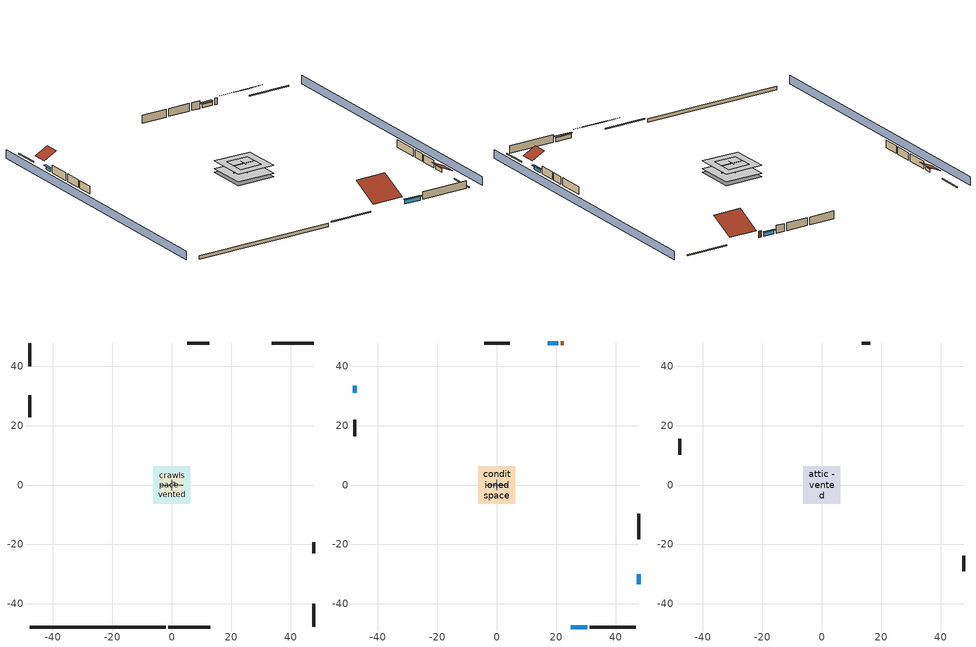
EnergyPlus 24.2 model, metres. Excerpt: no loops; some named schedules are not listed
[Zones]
central ac and furnace airloop ret air zone
 floor adiabatic (AdiabaticConst): 0,0 0,1 1,1 1,0 z0
 wall adiabatic (AdiabaticConst): 0,1 0,0 1,0 1,1 0,1 z0:1
 ceiling adiabatic (AdiabaticConst): 1,0 1,1 0,1 0,0 z1
crawlspace - vented
 floor foundation (Slab2 construction): -6.28,-6.28 -6.28,6.28 6.28,6.28 6.28,-6.28 z-0.91
 wall outside (RimJoist1 construction): -1.11,-47.76 12.94,-47.76 z0.3:0.61
 wall outside (RimJoist2 construction): -47.76,47.76 -47.76,39.96 z0.3:0.61
 wall outside (RimJoist3 construction): 47.76,47.76 33.71,47.76 z0.3:0.61
 wall outside (RimJoist4 construction): 47.76,-47.76 47.76,-39.96 z0.3:0.61
 wall foundation (FoundationWall1 construction): -47.76,-47.76 -2.04,-47.76 z-0.91:0.3
garage
 floor foundation (Slab1 construction): -3.66,-3.66 -3.66,3.66 3.66,3.66 3.66,-3.66 z0
 wall outside (Wall1 construction): -47.76,30.15 -47.76,22.84 z0.3:2.74
 wall outside (Wall12 construction): 47.76,-22.88 47.76,-19.22 z0.3:2.74
 wall outside (Wall2 construction): 12.58,47.76 5.26,47.76 z0.3:2.74
 wall to conditioned space (Wall5 construction Reversed): -3.66,0 3.66,0 z0.3:2.74
 wall to conditioned space (Wall6 construction Reversed): 0,-1.83 0,1.83 z0.3:2.74
conditioned space
 floor to crawlspace - vented (Floor2 construction): -6.28,-6.28 -6.28,6.28 6.28,6.28 6.28,-6.28 z0.3
 wall outside (AdiabaticWallConstruction 1): 22.46,47.76 21.55,47.76 z0.3:2.34
 wall outside (AdiabaticWallConstruction): 24.95,-47.76 30.41,-47.76 z0.3:1.52; -47.76,33.37 -47.76,31.08 z0.3:1.34; 20.62,47.76 17.18,47.76 z0.3:1.46; 47.76,-33.37 47.76,-29.99 z0.3:1.4
 wall outside (Wall3 construction): 31.34,-47.76 46.83,-47.76 z0.3:2.74
 wall outside (Wall4 construction): -47.76,21.91 -47.76,16.41 z0.3:2.74
 wall outside (Wall7 construction): 4.33,47.76 -4.18,47.76 z0.3:2.74
 wall outside (Wall8 construction): 47.76,-18.29 47.76,-9.69 z0.3:2.74
 window (WindowConstruction): 24.95,-47.76 30.41,-47.76 z0.3:1.52
 window (WindowConstruction 1): -47.76,33.37 -47.76,31.08 z0.3:1.34
 window (WindowConstruction 2): 20.62,47.76 17.18,47.76 z0.3:1.46
 window (WindowConstruction 3): 47.76,-33.37 47.76,-29.99 z0.3:1.4
 door (Door): 22.46,47.76 21.55,47.76 z0.3:2.34
attic - vented
 floor to garage (Floor1 construction): -3.66,-3.66 -3.66,3.66 3.66,3.66 3.66,-3.66 z2.74
 floor to conditioned space (Floor3 construction Reversed): -6.28,-6.28 -6.28,6.28 6.28,6.28 6.28,-6.28 z2.74
 wall outside (Wall10 construction): 47.76,-29.06 47.76,-23.8 z0.3:2.74
 wall outside (Wall11 construction): 16.25,47.76 13.51,47.76 z0.3:2.74
 wall outside (Wall9 construction): -47.76,15.48 -47.76,10.23 z0.3:2.74
 roof outside (Roof1 construction): 24.02,-47.76,2.74 24.02,-38.68,7.29 13.87,-38.68,7.29 13.87,-47.76,2.74
 roof outside (Roof2 construction): -47.76,34.3,2.74 -43.53,34.3,4.86 -43.53,39.03,4.86 -47.76,39.03,2.74
 roof outside (Roof3 construction): 47.76,-34.3,2.74 43.53,-34.3,4.86 43.53,-39.03,4.86 47.76,-39.03,2.74
 roof outside (Roof4 construction): 23.39,47.76,2.74 23.39,39.36,6.94 32.78,39.36,6.94 32.78,47.76,2.74
shading: -52.34,47.76 -52.34,-47.76 / 52.34,-47.76 52.34,47.76 z0:2.74; 30.72,-47.76 24.65,-47.76 24.65,-48.37 30.72,-48.37 z1.83; -47.76,30.78 -47.76,33.67 -48.37,33.67 -48.37,30.78 z1.65; 16.87,47.76 20.93,47.76 20.93,48.37 16.87,48.37 z1.77; 47.76,-29.68 47.76,-33.67 48.37,-33.67 48.37,-29.68 z1.71
[Building]
Building 1: Terrain=Suburbs
[Site:Location]
Portland Intl Arpt_OR: Latitude {deg}=45.59; Longitude {deg}=-122.6; Time Zone {hr}=-8; Elevation {m}=33; Keep Site Location Information=Yes
[Site:GroundTemperature:Shallow]
10.2558, 8.96328, 8.85977, 9.47314, 11.9355, 14.3863, 16.5111, 17.8571, 17.9714, 16.8767, 14.8061, 12.4304
[Site:WaterMainsTemperature]
Calculation Method=Schedule; Temperature Schedule=mains temperature schedule
[Material] Roughness=Rough; Thermal Absorptance=0.9
Name | Thickness {m} | Conductivity {W/m-K} | Density {kg/m3} | Specific Heat {J/kg-K} | Solar Absorptance | Visible Absorptance
asphalt or fiberglass shingles | 0.00635 | 0.162714 | 1121.4 | 1465.45 | 0.85 | 0.85
ceiling loosefill ins | 0.254 | 0.0480833 | 16.02 | 1046.75 | 0.7 | 0.7
ceiling stud and cavity | 0.1397 | 1.39189 | 65.682 | 1177.47 | 0.7 | 0.7
ceiling stud and cavity 1 | 0.1397 | 0.104117 | 65.682 | 1177.47 | 0.7 | 0.7
concrete 4.0 in. | 0.1016 | 1.803125 | 2242.8 | 837.4 | 0.7 | 0.7
concrete 8.0 in. | 0.2032 | 1.803125 | 2242.8 | 837.4 | 0.7 | 0.7
door material | 0.04445 | 0.0612267 | 512.64 | 1214.23 | 0.7 | 0.7
floor covering | 0.0127 | 0.0433444 | 54.468 | 1339.84 | 0.6 | 0.6
floor stud and cavity | 0.1397 | 0.923637 | 92.3553 | 1139.71 | 0.7 | 0.7
furniture material conditioned space 1; furniture material garage 1 | 0.1524 | 0.115458 | 640.8 | 1214.23 | 0.6 | 0.6
gypsum board | 0.0127 | 0.160291 | 801 | 837.4 | 0.6 | 0.6
osb sheathing 0.5 in. | 0.0127 | 0.115458 | 512.64 | 1214.23 | 0.6 | 0.6
osb sheathing 0.5 in. 1; osb sheathing 0.5 in. 2; osb sheathing 0.5 in. 3 | 0.0127 | 0.115458 | 512.64 | 1214.23 | 0.7 | 0.7
osb sheathing 0.75 in. | 0.01905 | 0.115458 | 512.64 | 1214.23 | 0.7 | 0.7
rim joist stud and cavity | 0.0508 | 0.178688 | 50.32683 | 1063.81 | 0.6 | 0.6
roof rigid ins | 0.00281632 | 0.029427 | 32.04 | 1214.23 | 0.7 | 0.7
soil 0.5 in. | 0.0127 | 1.3848 | 1842.3 | 418.7 | 0.7 | 0.7
wall rigid ins | 0.512978 | 0.029427 | 32.04 | 1214.23 | 0.7 | 0.7
wall stud and cavity | 0.1397 | 0.727959 | 139.0536 | 1170.24 | 0.6 | 0.6
wall stud and cavity 1 | 0.1397 | 0.550994 | 139.0536 | 1170.24 | 0.7 | 0.7
wall stud and cavity 2 | 0.1397 | 0.335416 | 139.0536 | 1170.24 | 0.7 | 0.7
wall stud and cavity 3 | 0.0889 | 0.380278 | 52.3479 | 1209.89 | 0.7 | 0.7
wall stud and cavity 4 | 0.0889 | 0.391764 | 83.0341 | 1211.67 | 0.7 | 0.7
wood siding | 0.0254 | 0.102417 | 544.68 | 1172.36 | 0.85 | 0.85
wood siding 1; wood siding 2 | 0.0254 | 0.102417 | 544.68 | 1172.36 | 0.7 | 0.7
[Material:NoMass]
Adiabatic: Roughness=Rough; Thermal Resistance {m2-K/W}=176.1; Thermal Absorptance=0.9; Solar Absorptance=0.7; Visible Absorptance=0.7
[WindowMaterial:SimpleGlazingSystem]
WindowMaterial: U-Factor {W/m2-K}=4.31528; Solar Heat Gain Coefficient=0.67
[Construction]
AdiabaticConst: Adiabatic
AdiabaticWallConstruction: wood siding 1, wall rigid ins, wall stud and cavity 3, gypsum board
AdiabaticWallConstruction 1: wood siding 2, wall rigid ins, wall stud and cavity 3, gypsum board
Door: door material
Floor1 construction: ceiling stud and cavity
Floor2 construction: floor stud and cavity, osb sheathing 0.75 in., floor covering
Floor3 construction Reversed: gypsum board, ceiling stud and cavity 1, ceiling loosefill ins
FoundationWall1 construction: concrete 8.0 in.
furniture construction conditioned space 1: furniture material conditioned space 1
furniture construction garage 1: furniture material garage 1
PartitionWallConstruction: gypsum board, wall stud and cavity 4, gypsum board
RimJoist1 construction; RimJoist2 construction; RimJoist3 construction; RimJoist4 construction: wood siding, rim joist stud and cavity
Roof1 construction; Roof2 construction; Roof3 construction; Roof4 construction: asphalt or fiberglass shingles, roof rigid ins, osb sheathing 0.5 in.
Slab1 construction: concrete 4.0 in.
Slab2 construction: soil 0.5 in.
Wall1 construction; Wall2 construction: wood siding, osb sheathing 0.5 in. 1, wall stud and cavity
Wall10 construction; Wall11 construction; Wall12 construction; Wall9 construction: wood siding, osb sheathing 0.5 in. 3, wall stud and cavity
Wall3 construction; Wall4 construction: wood siding, osb sheathing 0.5 in. 1, wall stud and cavity 1, gypsum board
Wall5 construction Reversed: gypsum board, wall stud and cavity 2, osb sheathing 0.5 in. 2
Wall6 construction Reversed: gypsum board, wall stud and cavity 2, osb sheathing 0.5 in. 3
Wall7 construction; Wall8 construction: wood siding, osb sheathing 0.5 in. 3, wall stud and cavity 1, gypsum board
WindowConstruction; WindowConstruction 1; WindowConstruction 2; WindowConstruction 3: WindowMaterial
[Zone] Multiplier=1
Name | Volume {m3} | Part of Total Floor Area
attic - vented | 228.873 | Yes
central ac and furnace airloop ret air zone | 1 | No
conditioned space | 384.656 | Yes
crawlspace - vented | 192.328 | Yes
garage | 130.484 | Yes
[Space]
Name | Zone | Volume {m3} | Space Type
attic - vented 1 | attic - vented | 228.873
central ac and furnace airloop ret air space | central ac and furnace airloop ret air zone |  | Plenum Space Type
conditioned space 1 | conditioned space | 384.656
crawlspace - vented 1 | crawlspace - vented | 192.328
garage 1 | garage | 130.484
[ZoneInfiltration:EffectiveLeakageArea] Schedule=Always On Discrete
Name | Zone or Space | Effective Air Leakage Area {cm2} | Stack Coefficient | Wind Coefficient
infil attic - vented 1 | attic - vented 1 | 7041.35 | 0.000226005 | 3.83144e-05
infil garage 1 | garage 1 | 815.51 | 0.000129147 | 4.64657e-05
[ZoneMixing] Schedule=Always On Continuous; Design Flow Rate Calculation Method=Flow/Zone; Design Flow Rate {m3/s}=0
Name | Zone or Space | Source Zone or Space
whole house fan mix | attic - vented | conditioned space
central ac and furnace airloop_0 ZoneMixDZToCond mix | conditioned space | crawlspace - vented
central ac and furnace airloop_0 ZoneMixCondToDZ mix | crawlspace - vented | conditioned space
[SpaceList]
Plenum Space Type: central ac and furnace airloop ret air space
[OtherEquipment] Design Level Calculation Method=EquipmentLevel
Name | Fuel Type | Zone or ZoneList or Space or SpaceList | Schedule | Design Level {W} | Fraction Latent | Fraction Radiant | Fraction Lost
central ac and furnace airloop_0 RetCondToRP; central ac and furnace airloop_0 RetSensLkToRP | None | central ac and furnace airloop ret air space | Always On Discrete | 0 | 0 | 0 | 0
central ac and furnace airloop_0 RetLatLkToRP | None | central ac and furnace airloop ret air space | Always On Discrete | 0 | 1 | 0 | 0
central ac and furnace airloop_0 SupCondToLv; central ac and furnace airloop_0 SupSensLkToCond; mech vent house fan sensible load | None | conditioned space 1 | Always On Discrete | 0 | 0 | 0 | 0
central ac and furnace airloop_0 SupLatLkToCond; mech vent house fan latent load | None | conditioned space 1 | Always On Discrete | 0 | 1 | 0 | 0
clothes dryer 1 | Electricity | conditioned space 1 | clothes_dryer | 0 | 0.015 | 0.081 | 0.85
cooking range 1 | Electricity | conditioned space 1 | cooking_range | 0 | 0.08 | 0.432 | 0.2
general water use latent | None | conditioned space 1 | general water use schedule | 25.6591 | 1 | 0 | 0
general water use sensible | None | conditioned space 1 | general water use schedule | -25.2881 | 0 | 0.6 | 0
central ac and furnace airloop_0 RetCondToDZ; central ac and furnace airloop_0 SupCondToDZ; central ac and furnace airloop_0 SupSensLkToDZ | None | crawlspace - vented 1 | Always On Discrete | 0 | 0 | 0 | 0
central ac and furnace airloop_0 SupLatLkToDZ | None | crawlspace - vented 1 | Always On Discrete | 0 | 1 | 0 | 0
water heater energy adjustment1 | Electricity | garage 1 | Always On Discrete | 0.01 | 0 | 0 | 1
water heater lat | None | garage 1 | Always On Discrete | 0 | 1 | 0 | 0
water heater sens | None | garage 1 | Always On Discrete | 0 | 0 | 0 | 0
[SurfaceProperty:IncidentSolarMultiplier] Incident Solar Multiplier=1; Incident Solar Multiplier Schedule=trans schedule winter=0.85 summer=0.7
Window1; Window2; Window3; Window4
[InternalMass]
Name | Construction | Zone or ZoneList | Space or SpaceList | Surface Area {m2}
furniture mass conditioned space 1 | furniture construction conditioned space 1 | conditioned space | conditioned space 1 | 63.09974
partition wall mass | PartitionWallConstruction | conditioned space | conditioned space 1 | 157.749
furniture mass garage 1 | furniture construction garage 1 | garage | garage 1 | 5.35122
[Lights] Design Level Calculation Method=LightingLevel; Return Air Fraction=0; Fraction Radiant=0.6; Fraction Visible=0.2; Fraction Replaceable=1
Name | Zone or ZoneList or Space or SpaceList | Schedule | Lighting Level {W}
interior lighting | conditioned space 1 | lighting_interior | 268.995
garage lighting | garage 1 | lighting_garage | 10.8041
[People]
occupants: Zone or ZoneList or Space or SpaceList=conditioned space 1; Number of People Schedule=occupants; Number of People Calculation Method=People; Number of People=1; Fraction Radiant=0.314171; Sensible Heat Fraction=0.56303; Activity Level Schedule=occupants activity schedule; Carbon Dioxide Generation Rate {m3/s-W}=0; Enable ASHRAE 55 Comfort Warnings=No; Mean Radiant Temperature Calculation Type=EnclosureAveraged
[ElectricEquipment] Design Level Calculation Method=EquipmentLevel
Name | Zone or ZoneList or Space or SpaceList | Schedule | Design Level {W} | Fraction Latent | Fraction Radiant | Fraction Lost
ceiling fan | conditioned space 1 | ceiling_fan | 19.5499 | 0 | 0.558 | 0
clothes dryer | conditioned space 1 | clothes_dryer | 8904.57 | 0.015 | 0.081 | 0.85
clothes washer | conditioned space 1 | clothes_washer | 409.854 | 0.03 | 0.162 | 0.7
cooking range | conditioned space 1 | cooking_range | 1942.37 | 0.08 | 0.432 | 0.2
dishwasher | conditioned space 1 | dishwasher | 1567.23 | 0.3 | 0.18 | 0.4
fridge | conditioned space 1 | fridge schedule | 45.9075 | 0 | 0.6 | 0
mech vent bath fan 0 | conditioned space 1 | mech vent bath fan 0 schedule | 30 | 0 | 0 | 1
mech vent house fan | conditioned space 1 | mech vent house fan schedule | 0 | 0 | 0 | 1
mech vent house fan cfis | conditioned space 1 | mech vent house fan cfis schedule | 0 | 0 | 0 | 0
mech vent range fan 0 | conditioned space 1 | mech vent range fan 0 schedule | 30 | 0 | 0 | 1
misc plug loads | conditioned space 1 | plug_loads_other | 545.688 | 0.021 | 0.558 | 0.049
misc tv | conditioned space 1 | plug_loads_tv | 616.501 | 0 | 0.6 | 0
whole house fan | conditioned space 1 | Always On Discrete | 0 | 0 | 0 | 1
freezer | garage 1 | freezer schedule | 194.914 | 0 | 0.6 | 0
[ZoneInfiltration:DesignFlowRate] Schedule=Always On Discrete
Name | Zone or ZoneList or Space or SpaceList | Design Flow Rate Calculation Method | Design Flow Rate {m3/s} | Air Changes per Hour {1/hr} | Constant Term Coefficient | Temperature Term Coefficient | Velocity Term Coefficient | Velocity Squared Term Coefficient
infil flow; natural vent flow; whole house fan flow | conditioned space 1 | Flow/Zone | 0
crawlspace_vented 1 duct leakage imbalance infil flow | crawlspace - vented 1 | Flow/Zone | 0
infil crawlspace - vented 1 | crawlspace - vented 1 | AirChanges/Hour |  | 2.6013 | 1 | 0 | 0 | 0
[SurfaceProperty:ExposedFoundationPerimeter] Exposed Perimeter Calculation Method=TotalExposedPerimeter
Name | Total Exposed Perimeter {m}
Slab2 | 45.72
Slab1 | 18.288
[AvailabilityManager:Scheduled]
central ac and furnace airloop Availability Manager: Schedule=Always On Discrete
[AirLoopHVAC:ReturnPlenum]
Air Loop HVAC Return Plenum 1: Zone=central ac and furnace airloop ret air zone
[WaterUse:Equipment]
dishwasher: Peak Flow Rate {m3/s}=9.77698e-06; Flow Rate Fraction Schedule=hot_water_dishwasher
[Foundation:Kiva] Wall Depth Below Slab {m}=0.2032
Name | Initial Indoor Air Temperature {C} | Wall Height Above Grade {m}
Foundation Kiva 1 | 13.4258 | 0.1016
Foundation Kiva 2 | 8.58325 | 0.3048
[Foundation:Kiva:Settings]
Soil Conductivity {W/m-K}=1.3848; Soil Density {kg/m3}=1842.3; Soil Specific Heat {J/kg-K}=418.7; Ground Solar Absorptivity=0.9; Ground Thermal Absorptivity=0.9; Ground Surface Roughness {m}=0.03; Far-Field Width {m}=40; Deep-Ground Boundary Condition=ZeroFlux; Deep-Ground Depth {m}=40; Minimum Cell Dimension {m}=0.2; Maximum Cell Growth Coefficient=3; Simulation Timestep=Timestep
[Exterior:Lights]
exterior lighting: Schedule=exterior lighting schedule; Design Level {W}=10.6381
[EnergyManagementSystem:GlobalVariable]
central_ac_and_furnace_airloop_0_DuctImbalLkExhFanEquivCond
central_ac_and_furnace_airloop_0_DuctImbalLkExhFanEquivDZ
central_ac_and_furnace_airloop_0_DuctImbalLkSupFanEquivCond
central_ac_and_furnace_airloop_0_DuctImbalLkSupFanEquivDZ
central_ac_and_furnace_airloop_0_DZ_T
central_ac_and_furnace_airloop_0_DZ_W
central_ac_and_furnace_airloop_0_RetCondToDZ
central_ac_and_furnace_airloop_0_RetCondToRP
central_ac_and_furnace_airloop_0_RetLatLkToRP
central_ac_and_furnace_airloop_0_RetSensLkToRP
central_ac_and_furnace_airloop_0_SupCondToDZ
central_ac_and_furnace_airloop_0_SupCondToLv
central_ac_and_furnace_airloop_0_SupLatLkToCond
central_ac_and_furnace_airloop_0_SupLatLkToDZ
central_ac_and_furnace_airloop_0_SupSensLkToCond
central_ac_and_furnace_airloop_0_SupSensLkToDZ
central_ac_and_furnace_airloop_0_ZoneMixCondToDZ
central_ac_and_furnace_airloop_0_ZoneMixDZToCond
central_ac_and_furnace_airloop_AH_MFR
central_ac_and_furnace_airloop_AH_Tout
central_ac_and_furnace_airloop_AH_VFR
central_ac_and_furnace_airloop_AH_Wout
central_ac_and_furnace_airloop_Fan_RTF
central_ac_and_furnace_airloop_RA_T
central_ac_and_furnace_airloop_Ra_W
infil_program_Qfan
infil_program_Qinf
natural_vent_program_Qnv
natural_vent_program_Qwhf
[EnergyManagementSystem:Sensor]
Name | Output:Variable or Output:Meter Index Key | Output:Variable or Output:Meter
airflow_gain | infil flow | Infiltration Sensible Heat Gain Energy
airflow_gain_1 | natural vent flow | Infiltration Sensible Heat Gain Energy
airflow_gain_2 | whole house fan flow | Infiltration Sensible Heat Gain Energy
airflow_loss | infil flow | Infiltration Sensible Heat Loss Energy
airflow_loss_1 | natural vent flow | Infiltration Sensible Heat Loss Energy
airflow_loss_2 | whole house fan flow | Infiltration Sensible Heat Loss Energy
central_ac_and_furnace_airloop_0_DZ_T_s | crawlspace - vented | Zone Air Temperature
central_ac_and_furnace_airloop_0_DZ_W_s | crawlspace - vented | Zone Mean Air Humidity Ratio
central_ac_and_furnace_airloop_AH_MFR_s | Node 7 | System Node Mass Flow Rate
central_ac_and_furnace_airloop_AH_Tout_s | Node 7 | System Node Temperature
central_ac_and_furnace_airloop_AH_VFR_s | Node 7 | System Node Current Density Volume Flow Rate
central_ac_and_furnace_airloop_AH_Wout_s | Node 7 | System Node Humidity Ratio
central_ac_and_furnace_airloop_RA_T_s | Node 10 | System Node Temperature
central_ac_and_furnace_airloop_Ra_W_s | Node 10 | System Node Humidity Ratio
clg_load_cond |  | Cooling:EnergyTransfer:Zone:CONDITIONED SPACE
clg_load_duct |  | Cooling:EnergyTransfer:Zone:CENTRAL AC AND FURNACE AIRLOOP RET AIR ZONE
clg_sp_s; clg_sp_s_1 | cooling setpoint | Schedule Value
clothes_dryer_exhaust_0_sch_s | clothes_dryer | Schedule Value
cool_season | cooling season schedule | Schedule Value
ducts_conv | central ac and furnace airloop_0 RetCondToRP | Other Equipment Convective Heating Energy
ducts_conv_1 | central ac and furnace airloop_0 RetLatLkToRP | Other Equipment Convective Heating Energy
ducts_conv_2 | central ac and furnace airloop_0 RetSensLkToRP | Other Equipment Convective Heating Energy
ducts_conv_3 | central ac and furnace airloop_0 SupCondToLv | Other Equipment Convective Heating Energy
ducts_conv_4 | central ac and furnace airloop_0 SupLatLkToCond | Other Equipment Convective Heating Energy
ducts_conv_5 | central ac and furnace airloop_0 SupSensLkToCond | Other Equipment Convective Heating Energy
ducts_rad | central ac and furnace airloop_0 RetCondToRP | Other Equipment Radiant Heating Energy
ducts_rad_1 | central ac and furnace airloop_0 RetLatLkToRP | Other Equipment Radiant Heating Energy
ducts_rad_2 | central ac and furnace airloop_0 RetSensLkToRP | Other Equipment Radiant Heating Energy
ducts_rad_3 | central ac and furnace airloop_0 SupCondToLv | Other Equipment Radiant Heating Energy
ducts_rad_4 | central ac and furnace airloop_0 SupLatLkToCond | Other Equipment Radiant Heating Energy
ducts_rad_5 | central ac and furnace airloop_0 SupSensLkToCond | Other Equipment Radiant Heating Energy
htg_load_cond |  | Heating:EnergyTransfer:Zone:CONDITIONED SPACE
htg_load_duct |  | Heating:EnergyTransfer:Zone:CENTRAL AC AND FURNACE AIRLOOP RET AIR ZONE
htg_sp_s; htg_sp_s_1 | heating setpoint | Schedule Value
ig_ee_conv | ceiling fan | Electric Equipment Convective Heating Energy
ig_ee_conv_1 | clothes dryer | Electric Equipment Convective Heating Energy
ig_ee_conv_3 | cooking range | Electric Equipment Convective Heating Energy
ig_ee_conv_4 | dishwasher | Electric Equipment Convective Heating Energy
ig_ee_conv_5 | fridge | Electric Equipment Convective Heating Energy
ig_ee_conv_6 | misc plug loads | Electric Equipment Convective Heating Energy
ig_ee_conv_7 | misc tv | Electric Equipment Convective Heating Energy
ig_ee_conv_8 | whole house fan | Electric Equipment Convective Heating Energy
ig_ee_rad | ceiling fan | Electric Equipment Radiant Heating Energy
ig_ee_rad_1 | clothes dryer | Electric Equipment Radiant Heating Energy
ig_ee_rad_3 | cooking range | Electric Equipment Radiant Heating Energy
ig_ee_rad_4 | dishwasher | Electric Equipment Radiant Heating Energy
ig_ee_rad_5 | fridge | Electric Equipment Radiant Heating Energy
ig_ee_rad_6 | misc plug loads | Electric Equipment Radiant Heating Energy
ig_ee_rad_7 | misc tv | Electric Equipment Radiant Heating Energy
ig_ee_rad_8 | whole house fan | Electric Equipment Radiant Heating Energy
ig_lgt_conv | interior lighting | Lights Convective Heating Energy
ig_lgt_rad | interior lighting | Lights Radiant Heating Energy
ig_lgt_vis | interior lighting | Lights Visible Radiation Heating Energy
ig_oe_conv | clothes dryer 1 | Other Equipment Convective Heating Energy
ig_oe_conv_1 | cooking range 1 | Other Equipment Convective Heating Energy
ig_oe_conv_2 | general water use latent | Other Equipment Convective Heating Energy
ig_oe_conv_3 | general water use sensible | Other Equipment Convective Heating Energy
ig_oe_rad | clothes dryer 1 | Other Equipment Radiant Heating Energy
ig_oe_rad_1 | cooking range 1 | Other Equipment Radiant Heating Energy
ig_oe_rad_2 | general water use latent | Other Equipment Radiant Heating Energy
ig_oe_rad_3 | general water use sensible | Other Equipment Radiant Heating Energy
ig_ppl_conv | occupants | People Convective Heating Energy
ig_ppl_rad | occupants | People Radiant Heating Energy
im_conv | furniture mass conditioned space 1 | Surface Inside Face Convection Heat Gain Energy
im_conv_1 | partition wall mass | Surface Inside Face Convection Heat Gain Energy
im_ig | furniture mass conditioned space 1 | Surface Inside Face Internal Gains Radiation Heat Gain Energy
im_ig_1 | partition wall mass | Surface Inside Face Internal Gains Radiation Heat Gain Energy
im_lgt | furniture mass conditioned space 1 | Surface Inside Face Lights Radiation Heat Gain Energy
im_lgt_1 | partition wall mass | Surface Inside Face Lights Radiation Heat Gain Energy
im_sol | furniture mass conditioned space 1 | Surface Inside Face Solar Radiation Heat Gain Energy
im_sol_1 | partition wall mass | Surface Inside Face Solar Radiation Heat Gain Energy
im_surf | furniture mass conditioned space 1 | Surface Inside Face Net Surface Thermal Radiation Heat Gain Energy
im_surf_1 | partition wall mass | Surface Inside Face Net Surface Thermal Radiation Heat Gain Energy
mech_vent_bath_fan_0_sch_s | mech vent bath fan 0 schedule | Schedule Value
mech_vent_range_fan_0_sch_s | mech vent range fan 0 schedule | Schedule Value
mv_conv | mech vent bath fan 0 | Electric Equipment Convective Heating Energy
mv_conv_1 | mech vent house fan | Electric Equipment Convective Heating Energy
mv_conv_2 | mech vent house fan cfis | Electric Equipment Convective Heating Energy
mv_conv_3 | mech vent range fan 0 | Electric Equipment Convective Heating Energy
mv_conv_4 | mech vent house fan latent load | Other Equipment Convective Heating Energy
mv_conv_5 | mech vent house fan sensible load | Other Equipment Convective Heating Energy
mv_rad | mech vent bath fan 0 | Electric Equipment Radiant Heating Energy
mv_rad_1 | mech vent house fan | Electric Equipment Radiant Heating Energy
mv_rad_2 | mech vent house fan cfis | Electric Equipment Radiant Heating Energy
mv_rad_3 | mech vent range fan 0 | Electric Equipment Radiant Heating Energy
mv_rad_4 | mech vent house fan latent load | Other Equipment Radiant Heating Energy
mv_rad_5 | mech vent house fan sensible load | Other Equipment Radiant Heating Energy
natural_vent_s | natural vent schedule | Schedule Value
out_pb_s |  | Site Outdoor Air Barometric Pressure
out_wt_s |  | Site Outdoor Air Humidity Ratio
site_vw_s |  | Site Wind Speed
